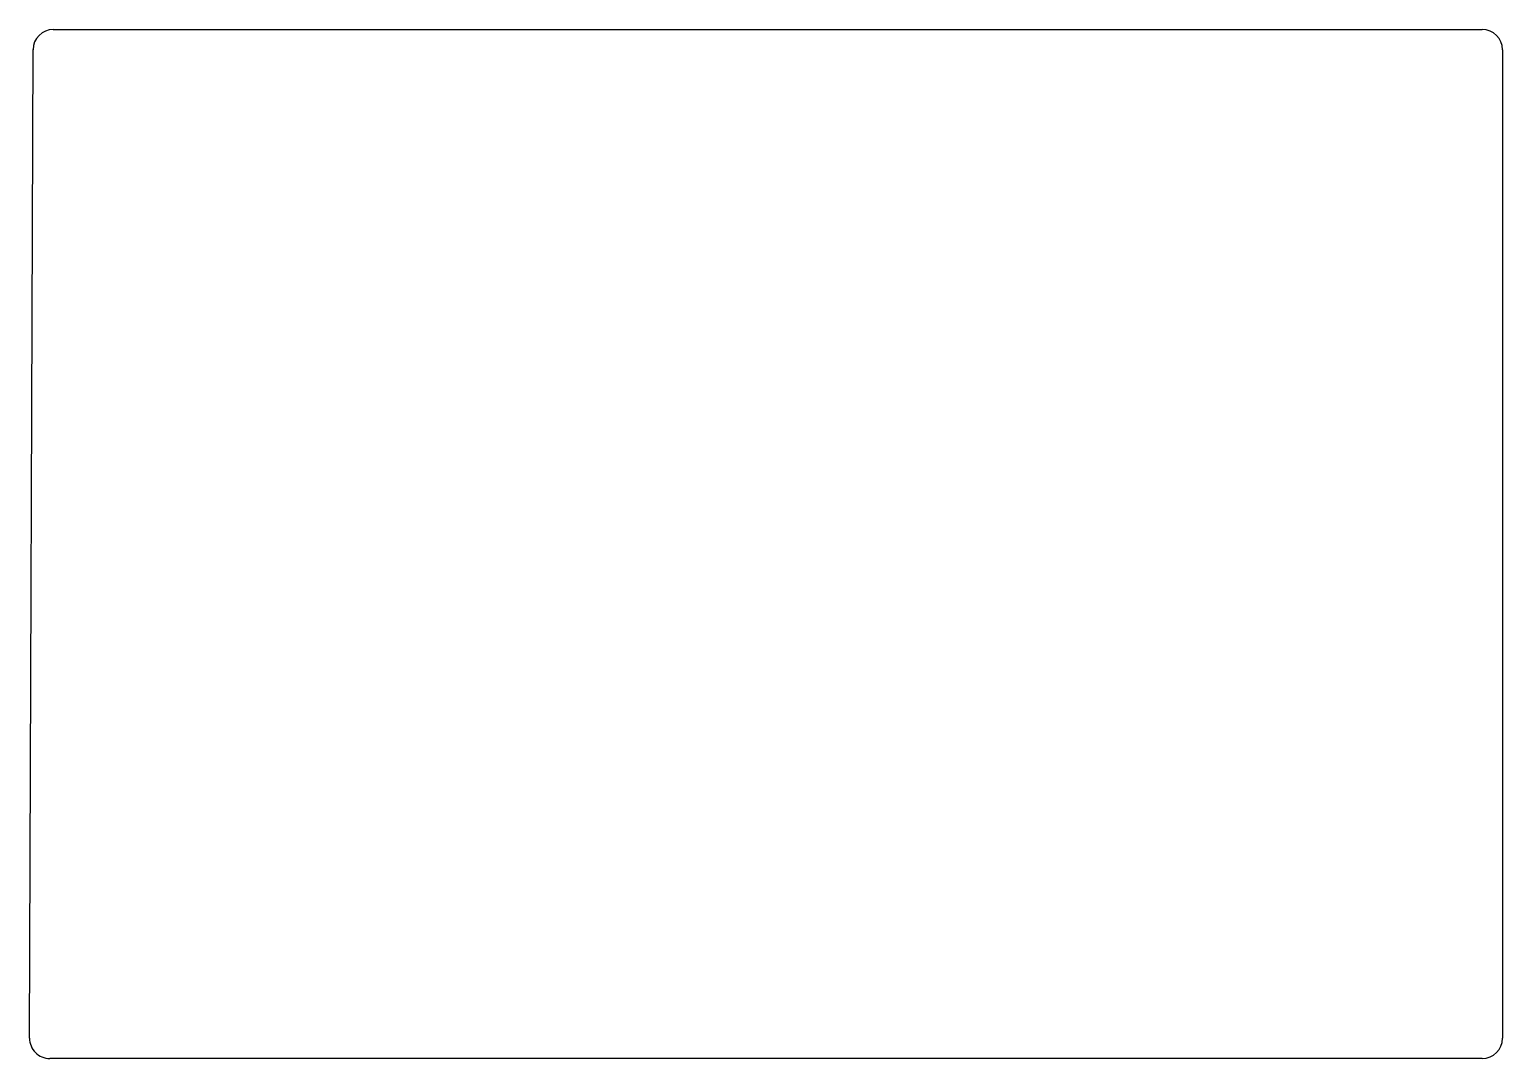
# Model space of a CAD drawing. Header units: millimetres. Extents: x 61 to 206, y -132 to -30.
import ezdxf

# ---------------------------------------------------------------- set-up
doc = ezdxf.new("R2010")
doc.units = ezdxf.units.MM

msp = doc.modelspace()

# ---------------------------------------------------------------- linework, layer by layer
at = {"linetype": 'CONTINUOUS'}
for p, q in [((63.49, -30.25), (204.25, -30.25)), ((61.14, -129.64), (61.49, -32.24)), ((206.25, -32.25), (206.25, -129.65)), ((204.25, -131.65), (63.14, -131.65))]:
    msp.add_line(p, q, dxfattribs=at)
for centre, start, end in [((63.49, -32.25), 90, 179.7916), ((204.25, -32.25), 0, 90), ((63.14, -129.65), 179.7916, 270), ((204.25, -129.65), 270, 0)]:
    msp.add_arc(centre, 2, start, end, dxfattribs=at)

doc.saveas('drawing.dxf')
